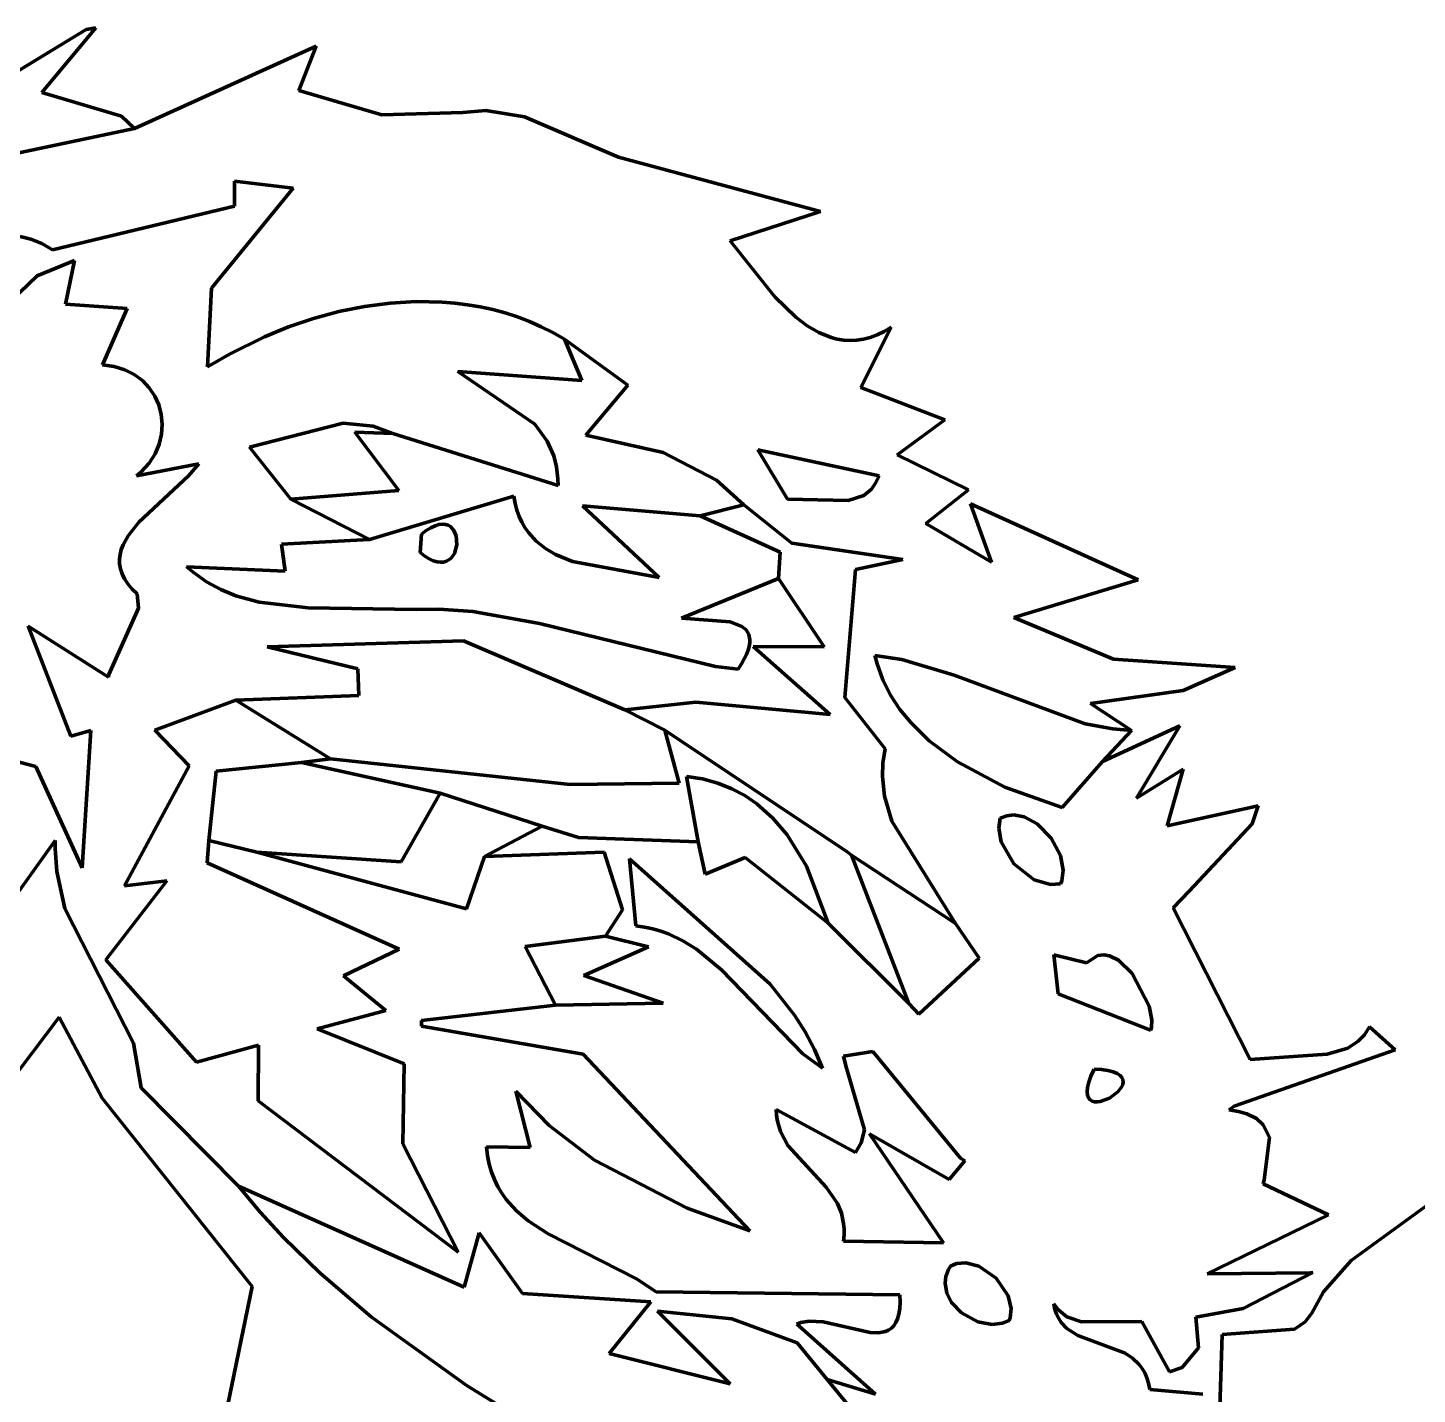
# Model space of a CAD drawing. Header units: millimetres. Extents: x 0 to 8.5, y 0 to 13.2.
# Drawn here: x 4.347 to 5.147, y 11.198 to 11.985 of the extents above; entities that cross this region are included whole.
import ezdxf

# ---------------------------------------------------------------- set-up
doc = ezdxf.new("R2010")
doc.units = ezdxf.units.MM
for name, color, linetype, lineweight in [('color#060606ff', 7, 'CONTINUOUS', 100), ('color#5c5c5cff', 7, 'CONTINUOUS', 100), ('color#aeaeaeff', 7, 'CONTINUOUS', 100), ('color#ffffffff', 7, 'CONTINUOUS', 100)]:
    doc.layers.add(name, color=color, linetype=linetype, lineweight=lineweight)

msp = doc.modelspace()

# ---------------------------------------------------------------- linework, layer by layer
at = {"layer": 'color#060606ff'}
for p, q in [((4.40818, 11.92695), (4.51275, 11.97431)), ((4.51275, 11.97431), (4.50281, 11.94885)), ((4.50281, 11.94885), (4.55046, 11.93477)), ((4.55046, 11.93477), (4.59705, 11.9362)), ((4.59705, 11.9362), (4.61031, 11.93727)), ((4.61031, 11.93727), (4.63259, 11.93367)), ((4.63259, 11.93367), (4.68686, 11.91046)), ((4.32551, 11.90948), (4.40818, 11.92695)), ((4.68686, 11.91046), (4.8031, 11.87921)), ((4.46577, 11.89657), (4.46562, 11.88218)), ((4.49939, 11.8926), (4.46577, 11.89657)), ((4.45251, 11.83507), (4.49939, 11.8926)), ((4.46562, 11.88218), (4.36097, 11.85713)), ((4.8031, 11.87921), (4.75108, 11.86235)), ((4.3485, 11.86325), (4.34229, 11.86473)), ((4.35472, 11.86075), (4.3485, 11.86325)), ((4.36097, 11.85713), (4.35472, 11.86075)), ((4.75108, 11.86235), (4.77672, 11.83005)), ((4.35204, 11.84207), (4.37348, 11.85103)), ((4.37348, 11.85103), (4.36846, 11.82577)), ((4.3004, 11.79253), (4.35204, 11.84207)), ((4.45013, 11.78967), (4.45251, 11.83507)), ((4.36846, 11.82577), (4.4039, 11.82328)), ((4.4039, 11.82328), (4.38959, 11.79081)), ((4.54051, 11.82451), (4.52574, 11.82152)), ((4.55539, 11.82648), (4.54051, 11.82451)), ((4.5703, 11.82735), (4.55539, 11.82648)), ((4.58515, 11.82705), (4.5703, 11.82735)), ((4.59252, 11.82644), (4.58515, 11.82705)), ((4.59986, 11.82551), (4.59252, 11.82644)), ((4.60713, 11.82426), (4.59986, 11.82551)), ((4.61434, 11.82267), (4.60713, 11.82426)), ((4.77672, 11.83005), (4.7889, 11.81828)), ((4.51116, 11.81756), (4.49685, 11.81271)), ((4.52574, 11.82152), (4.51116, 11.81756)), ((4.62148, 11.82074), (4.61434, 11.82267)), ((4.62852, 11.81846), (4.62148, 11.82074)), ((4.63548, 11.81582), (4.62852, 11.81846)), ((4.64232, 11.81281), (4.63548, 11.81582)), ((4.7889, 11.81828), (4.79538, 11.81341)), ((4.49685, 11.81271), (4.4829, 11.80703)), ((4.64904, 11.80943), (4.64232, 11.81281)), ((4.65564, 11.80565), (4.64904, 11.80943)), ((4.79538, 11.81341), (4.80213, 11.80945)), ((4.80213, 11.80945), (4.80914, 11.80661)), ((4.84383, 11.81262), (4.82637, 11.77789)), ((4.83171, 11.80663), (4.83569, 11.80813)), ((4.83569, 11.80813), (4.83973, 11.81012)), ((4.83973, 11.81012), (4.84383, 11.81262)), ((4.4829, 11.80703), (4.46283, 11.79711)), ((4.69207, 11.77921), (4.65564, 11.80565)), ((4.80914, 11.80661), (4.81275, 11.80566)), ((4.81275, 11.80566), (4.81641, 11.80506)), ((4.81641, 11.80506), (4.82014, 11.80484)), ((4.82014, 11.80484), (4.82393, 11.80501)), ((4.82393, 11.80501), (4.82779, 11.8056)), ((4.82779, 11.8056), (4.83171, 11.80663)), ((4.46283, 11.79711), (4.45013, 11.78967)), ((4.38959, 11.79081), (4.39637, 11.78993)), ((4.39637, 11.78993), (4.4025, 11.78806)), ((4.4025, 11.78806), (4.40793, 11.78531)), ((4.40793, 11.78531), (4.41265, 11.78181)), ((4.41265, 11.78181), (4.4166, 11.77765)), ((4.4166, 11.77765), (4.41976, 11.77295)), ((4.66805, 11.7504), (4.69207, 11.77921)), ((4.82637, 11.77789), (4.87469, 11.75929)), ((4.41976, 11.77295), (4.42209, 11.76782)), ((4.42209, 11.76782), (4.42355, 11.76238)), ((4.42355, 11.76238), (4.4241, 11.75674)), ((4.87469, 11.75929), (4.84727, 11.73918)), ((4.4241, 11.75674), (4.42371, 11.751)), ((4.42234, 11.74527), (4.41996, 11.73968)), ((4.42371, 11.751), (4.42234, 11.74527)), ((4.71248, 11.74038), (4.66805, 11.7504)), ((4.41996, 11.73968), (4.41653, 11.73434)), ((4.7432, 11.72462), (4.71248, 11.74038)), ((4.76705, 11.74204), (4.78405, 11.71365)), ((4.83681, 11.72703), (4.76705, 11.74204)), ((4.84727, 11.73918), (4.88829, 11.71888)), ((4.40934, 11.72701), (4.44521, 11.73399)), ((4.41201, 11.72934), (4.40934, 11.72701)), ((4.41653, 11.73434), (4.41201, 11.72934)), ((4.44521, 11.73399), (4.43915, 11.72711)), ((4.43915, 11.72711), (4.41053, 11.70032)), ((4.759, 11.7103), (4.7432, 11.72462)), ((4.82795, 11.71568), (4.83236, 11.71932)), ((4.83236, 11.71932), (4.83481, 11.72273)), ((4.83481, 11.72273), (4.83681, 11.72703)), ((4.54332, 11.6903), (4.6265, 11.71528)), ((4.6265, 11.71528), (4.62727, 11.71112)), ((4.78405, 11.71365), (4.81906, 11.71275)), ((4.81906, 11.71275), (4.82795, 11.71568)), ((4.88829, 11.71888), (4.86367, 11.69962)), ((4.62727, 11.71112), (4.6283, 11.70725)), ((4.6283, 11.70725), (4.62959, 11.70366)), ((4.62959, 11.70366), (4.63112, 11.70032)), ((4.71019, 11.66855), (4.66605, 11.70981)), ((4.66605, 11.70981), (4.73373, 11.70401)), ((4.73373, 11.70401), (4.77991, 11.68311)), ((4.78655, 11.68825), (4.759, 11.7103)), ((4.90152, 11.67729), (4.88947, 11.71092)), ((4.88947, 11.71092), (4.98602, 11.66724)), ((4.41053, 11.70032), (4.40441, 11.69254)), ((4.57609, 11.69555), (4.57325, 11.69341)), ((4.57872, 11.69716), (4.57609, 11.69555)), ((4.58113, 11.69827), (4.57872, 11.69716)), ((4.58332, 11.69892), (4.58113, 11.69827)), ((4.5853, 11.69916), (4.58332, 11.69892)), ((4.58707, 11.69903), (4.5853, 11.69916)), ((4.58863, 11.69855), (4.58707, 11.69903)), ((4.58998, 11.69778), (4.58863, 11.69855)), ((4.59205, 11.6955), (4.58998, 11.69778)), ((4.59331, 11.69251), (4.59205, 11.6955)), ((4.63112, 11.70032), (4.63288, 11.69725)), ((4.63288, 11.69725), (4.63486, 11.69441)), ((4.86367, 11.69962), (4.90152, 11.67729)), ((4.4015, 11.68723), (4.40048, 11.68454)), ((4.40441, 11.69254), (4.4015, 11.68723)), ((4.49272, 11.68771), (4.54332, 11.6903)), ((4.49489, 11.6721), (4.49272, 11.68771)), ((4.57325, 11.69341), (4.57256, 11.68297)), ((4.59228, 11.68241), (4.59368, 11.68738)), ((4.59368, 11.68738), (4.59331, 11.69251)), ((4.63486, 11.69441), (4.63942, 11.6894)), ((4.63942, 11.6894), (4.64469, 11.68522)), ((4.85053, 11.67879), (4.78655, 11.68825)), ((4.39979, 11.68182), (4.39946, 11.67907)), ((4.40048, 11.68454), (4.39979, 11.68182)), ((4.57256, 11.68297), (4.57527, 11.68084)), ((4.57527, 11.68084), (4.5778, 11.67925)), ((4.5778, 11.67925), (4.58015, 11.67815)), ((4.58914, 11.67869), (4.59038, 11.67973)), ((4.59038, 11.67973), (4.59228, 11.68241)), ((4.64469, 11.68522), (4.65057, 11.68177)), ((4.65057, 11.68177), (4.6603, 11.67775)), ((4.77991, 11.68311), (4.77886, 11.66789)), ((4.39946, 11.67907), (4.39952, 11.6763)), ((4.39952, 11.6763), (4.4, 11.67349)), ((4.4, 11.67349), (4.40092, 11.67066)), ((4.44182, 11.67152), (4.4381, 11.67472)), ((4.4381, 11.67472), (4.49489, 11.6721)), ((4.4496, 11.66599), (4.44182, 11.67152)), ((4.58015, 11.67815), (4.58232, 11.67751)), ((4.58232, 11.67751), (4.5843, 11.67728)), ((4.5843, 11.67728), (4.5861, 11.67743)), ((4.5861, 11.67743), (4.58771, 11.67791)), ((4.58771, 11.67791), (4.58914, 11.67869)), ((4.6603, 11.67775), (4.71019, 11.66855)), ((4.81705, 11.59951), (4.82323, 11.67314)), ((4.82323, 11.67314), (4.85053, 11.67879)), ((4.40092, 11.67066), (4.40232, 11.6678)), ((4.40232, 11.6678), (4.40422, 11.66492)), ((4.40422, 11.66492), (4.40665, 11.662)), ((4.45781, 11.66153), (4.4496, 11.66599)), ((4.77886, 11.66789), (4.72297, 11.64518)), ((4.98602, 11.66724), (4.9144, 11.64542)), ((4.40665, 11.662), (4.40965, 11.65905)), ((4.40965, 11.65905), (4.41039, 11.65091)), ((4.46639, 11.65803), (4.45781, 11.66153)), ((4.47984, 11.65432), (4.46639, 11.65803)), ((4.41039, 11.65091), (4.39338, 11.61278)), ((4.50818, 11.65107), (4.47984, 11.65432)), ((4.57022, 11.65013), (4.50818, 11.65107)), ((4.5834, 11.65034), (4.57022, 11.65013)), ((4.60291, 11.64902), (4.5834, 11.65034)), ((4.64122, 11.64198), (4.60291, 11.64902)), ((4.39308, 11.61116), (4.34696, 11.64048)), ((4.34696, 11.64048), (4.37146, 11.57721)), ((4.74262, 11.61728), (4.64122, 11.64198)), ((4.72297, 11.64518), (4.75105, 11.64297)), ((4.75105, 11.64297), (4.75785, 11.64032)), ((4.75785, 11.64032), (4.76025, 11.63833)), ((4.9144, 11.64542), (4.97183, 11.62155)), ((4.48451, 11.62868), (4.59744, 11.63201)), ((4.59744, 11.63201), (4.69049, 11.59226)), ((4.76025, 11.63833), (4.76183, 11.63579)), ((4.76183, 11.63579), (4.76246, 11.63264)), ((4.76246, 11.63264), (4.76239, 11.63082)), ((4.53667, 11.61591), (4.48451, 11.62868)), ((4.76045, 11.62423), (4.75917, 11.62164)), ((4.7614, 11.62662), (4.76045, 11.62423)), ((4.76204, 11.62881), (4.7614, 11.62662)), ((4.76239, 11.63082), (4.76204, 11.62881)), ((4.8499, 11.62136), (4.83439, 11.62368)), ((4.83439, 11.62368), (4.83565, 11.61882)), ((4.53728, 11.6006), (4.53667, 11.61591)), ((4.7556, 11.6158), (4.74262, 11.61728)), ((4.75756, 11.61883), (4.7556, 11.6158)), ((4.75917, 11.62164), (4.75756, 11.61883)), ((4.83565, 11.61882), (4.83901, 11.60953)), ((4.88008, 11.61226), (4.8499, 11.62136)), ((4.97183, 11.62155), (5.04175, 11.61665)), ((5.04175, 11.61665), (5.01179, 11.60342)), ((4.39338, 11.61278), (4.39308, 11.61116)), ((4.83901, 11.60953), (4.84341, 11.6008)), ((4.95541, 11.58428), (4.88008, 11.61226)), ((4.46643, 11.59794), (4.53728, 11.6006)), ((4.84027, 11.56996), (4.81705, 11.59951)), ((4.84341, 11.6008), (4.84877, 11.59262)), ((5.01179, 11.60342), (4.95857, 11.59592)), ((4.52101, 11.56412), (4.46643, 11.59794)), ((4.69049, 11.59226), (4.71338, 11.58069)), ((4.84877, 11.59262), (4.85498, 11.58498)), ((4.95857, 11.59592), (4.98213, 11.58047)), ((4.85498, 11.58498), (4.86567, 11.57451)), ((4.97128, 11.58136), (4.95541, 11.58428)), ((4.37146, 11.57721), (4.38293, 11.58045)), ((4.38293, 11.58045), (4.37794, 11.50144)), ((4.71338, 11.58069), (4.72164, 11.55017)), ((4.9654, 11.56271), (5.00995, 11.58313)), ((4.98213, 11.58047), (4.97128, 11.58136)), ((5.00995, 11.58313), (4.98509, 11.5416)), ((4.35135, 11.55981), (4.31905, 11.56796)), ((4.83896, 11.56184), (4.84027, 11.56996)), ((4.86567, 11.57451), (4.88199, 11.56236)), ((4.37794, 11.50144), (4.35135, 11.55981)), ((4.45521, 11.55712), (4.50427, 11.56207)), ((4.50427, 11.56207), (4.58414, 11.54442)), ((4.65895, 11.54947), (4.52101, 11.56412)), ((4.83867, 11.55399), (4.83896, 11.56184)), ((4.88199, 11.56236), (4.90927, 11.54782)), ((4.94218, 11.53615), (4.9654, 11.56271)), ((4.45094, 11.51723), (4.45521, 11.55712)), ((4.83991, 11.54269), (4.83867, 11.55399)), ((4.98509, 11.5416), (5.01183, 11.55815)), ((5.01183, 11.55815), (5.00267, 11.52551)), ((4.58414, 11.54442), (4.56168, 11.50496)), ((4.72164, 11.55017), (4.65895, 11.54947)), ((4.90927, 11.54782), (4.94218, 11.53615)), ((4.8442, 11.52836), (4.83991, 11.54269)), ((5.00267, 11.52551), (5.05513, 11.5371)), ((5.05513, 11.5371), (5.05157, 11.5268)), ((4.88073, 11.46947), (4.8442, 11.52836)), ((4.90643, 11.52995), (4.9057, 11.52424)), ((4.91033, 11.53143), (4.90643, 11.52995)), ((4.91431, 11.53188), (4.91033, 11.53143)), ((4.92029, 11.53083), (4.91431, 11.53188)), ((4.92788, 11.52678), (4.92029, 11.53083)), ((4.60955, 11.50788), (4.64284, 11.52548)), ((4.64284, 11.52548), (4.66374, 11.51891)), ((4.9057, 11.52424), (4.90704, 11.51641)), ((4.93591, 11.51859), (4.92788, 11.52678)), ((5.05157, 11.5268), (5.01538, 11.48793)), ((4.29624, 11.42475), (4.36249, 11.51718)), ((4.36249, 11.51718), (4.36242, 11.51264)), ((4.36242, 11.51264), (4.3633, 11.49934)), ((4.4785, 11.51036), (4.45094, 11.51723)), ((4.66374, 11.51891), (4.73272, 11.51647)), ((4.73272, 11.51647), (4.73671, 11.4978)), ((4.90704, 11.51641), (4.91443, 11.50363)), ((4.94124, 11.50844), (4.93591, 11.51859)), ((4.56168, 11.50496), (4.4785, 11.51036)), ((4.6785, 11.51046), (4.60955, 11.50788)), ((4.68907, 11.47732), (4.6785, 11.51046)), ((4.77405, 11.43443), (4.69312, 11.50653)), ((4.69312, 11.50653), (4.69681, 11.46798)), ((4.73671, 11.4978), (4.75968, 11.50737)), ((4.75968, 11.50737), (4.80754, 11.46964)), ((4.91443, 11.50363), (4.92606, 11.49448)), ((4.94277, 11.5), (4.94124, 11.50844)), ((4.3633, 11.49934), (4.36794, 11.47811)), ((4.94195, 11.49403), (4.94277, 11.5)), ((4.92606, 11.49448), (4.93553, 11.49177)), ((4.93553, 11.49177), (4.94124, 11.49217)), ((4.94124, 11.49217), (4.94195, 11.49403)), ((5.01538, 11.48793), (5.00617, 11.47834)), ((4.36794, 11.47811), (4.40761, 11.40043)), ((4.67932, 11.46209), (4.68907, 11.47732)), ((5.00617, 11.47834), (5.0504, 11.39105)), ((4.69681, 11.46798), (4.70176, 11.46731)), ((4.70176, 11.46731), (4.70651, 11.46632)), ((4.70651, 11.46632), (4.71109, 11.46503)), ((4.71109, 11.46503), (4.7155, 11.46344)), ((4.7155, 11.46344), (4.72385, 11.45949)), ((4.80754, 11.46964), (4.85393, 11.42328)), ((4.8945, 11.44946), (4.88073, 11.46947)), ((4.66679, 11.43954), (4.70413, 11.45587)), ((4.70413, 11.45587), (4.67932, 11.46209)), ((4.72385, 11.45949), (4.73167, 11.45463)), ((4.73167, 11.45463), (4.74605, 11.44274)), ((4.8597, 11.41729), (4.8945, 11.44946)), ((4.95612, 11.44671), (4.93742, 11.4513)), ((4.93742, 11.4513), (4.93998, 11.42892)), ((4.96281, 11.45091), (4.95612, 11.44671)), ((4.96615, 11.45141), (4.96281, 11.45091)), ((4.96954, 11.45086), (4.96615, 11.45141)), ((4.97458, 11.44833), (4.96954, 11.45086)), ((4.98242, 11.44067), (4.97458, 11.44833)), ((4.71249, 11.42347), (4.66679, 11.43954)), ((4.74605, 11.44274), (4.79288, 11.39447)), ((4.99233, 11.42189), (4.98242, 11.44067)), ((4.78809, 11.41671), (4.77405, 11.43443)), ((4.6505, 11.42239), (4.71249, 11.42347)), ((4.85393, 11.42328), (4.8597, 11.41729)), ((4.93998, 11.42892), (4.99315, 11.40796)), ((4.36465, 11.41546), (4.32057, 11.35716)), ((4.38953, 11.36884), (4.36465, 11.41546)), ((4.57334, 11.41364), (4.6505, 11.42239)), ((4.79421, 11.40712), (4.78809, 11.41671)), ((4.99392, 11.41403), (4.99233, 11.42189)), ((4.57325, 11.41039), (4.57334, 11.41364)), ((4.66649, 11.39412), (4.57325, 11.41039)), ((4.99315, 11.40796), (4.99359, 11.40925)), ((4.99359, 11.40925), (4.99392, 11.41403)), ((5.11619, 11.40529), (5.11913, 11.40988)), ((5.11913, 11.40988), (5.13401, 11.39676)), ((4.40761, 11.40043), (4.41203, 11.37478)), ((4.79962, 11.39696), (4.79421, 11.40712)), ((5.10663, 11.39768), (5.11271, 11.40164)), ((5.11271, 11.40164), (5.11619, 11.40529)), ((4.76245, 11.29246), (4.66649, 11.39412)), ((4.79288, 11.39447), (4.80423, 11.38616)), ((4.80423, 11.38616), (4.79962, 11.39696)), ((4.8332, 11.39566), (4.81635, 11.39295)), ((4.81635, 11.39295), (4.81769, 11.38742)), ((4.88368, 11.33427), (4.8332, 11.39566)), ((5.13401, 11.39676), (5.04125, 11.36419)), ((5.0504, 11.39105), (5.09473, 11.39425)), ((5.09473, 11.39425), (5.10663, 11.39768)), ((4.81769, 11.38742), (4.82844, 11.35068)), ((4.96053, 11.38553), (4.95875, 11.38149)), ((4.96493, 11.38528), (4.96053, 11.38553)), ((4.96857, 11.38478), (4.96493, 11.38528)), ((4.97151, 11.38406), (4.96857, 11.38478)), ((4.97379, 11.38314), (4.97151, 11.38406)), ((4.95754, 11.37801), (4.95686, 11.37505)), ((4.95875, 11.38149), (4.95754, 11.37801)), ((4.97546, 11.38206), (4.97379, 11.38314)), ((4.97425, 11.37247), (4.97641, 11.37527)), ((4.97657, 11.38085), (4.97546, 11.38206)), ((4.97641, 11.37527), (4.97704, 11.37671)), ((4.97717, 11.37953), (4.97657, 11.38085)), ((4.97704, 11.37671), (4.97732, 11.37815)), ((4.97732, 11.37815), (4.97717, 11.37953)), ((4.4758, 11.26046), (4.38953, 11.36884)), ((4.41203, 11.37478), (4.46804, 11.31822)), ((4.6359, 11.34057), (4.62759, 11.3728)), ((4.62759, 11.3728), (4.64688, 11.35308)), ((4.95686, 11.37505), (4.95664, 11.3726)), ((4.95664, 11.3726), (4.95684, 11.37062)), ((4.95684, 11.37062), (4.95741, 11.36907)), ((4.95741, 11.36907), (4.95831, 11.36794)), ((4.95831, 11.36794), (4.95948, 11.36718)), ((4.96414, 11.36689), (4.96951, 11.36892)), ((4.96951, 11.36892), (4.97425, 11.37247)), ((4.82313, 11.3376), (4.77758, 11.36234)), ((4.77758, 11.36234), (4.77782, 11.35889)), ((4.95948, 11.36718), (4.96087, 11.36677)), ((4.96087, 11.36677), (4.96245, 11.36669)), ((4.96245, 11.36669), (4.96414, 11.36689)), ((5.04125, 11.36419), (5.0383, 11.3622)), ((5.0383, 11.3622), (5.0438, 11.36124)), ((5.0438, 11.36124), (5.04847, 11.35987)), ((5.04847, 11.35987), (5.05401, 11.35709)), ((4.64688, 11.35308), (4.67287, 11.33317)), ((4.77782, 11.35889), (4.77834, 11.35564)), ((4.77834, 11.35564), (4.78012, 11.34964)), ((5.05401, 11.35709), (5.05797, 11.35353)), ((5.05797, 11.35353), (5.06153, 11.34616)), ((4.78012, 11.34964), (4.78431, 11.34172)), ((4.82844, 11.35068), (4.82655, 11.34312)), ((4.8738, 11.28554), (4.83122, 11.34834)), ((4.83122, 11.34834), (4.87709, 11.32198)), ((5.06153, 11.34616), (5.05851, 11.32168)), ((4.61134, 11.33575), (4.61073, 11.34094)), ((4.61073, 11.34094), (4.6359, 11.34057)), ((4.61232, 11.33086), (4.61134, 11.33575)), ((4.78431, 11.34172), (4.80626, 11.31763)), ((4.82655, 11.34312), (4.82313, 11.3376)), ((4.61366, 11.32628), (4.61232, 11.33086)), ((4.67287, 11.33317), (4.72626, 11.30549)), ((4.87709, 11.32198), (4.88619, 11.33274)), ((4.88619, 11.33274), (4.88368, 11.33427)), ((4.61533, 11.32197), (4.61366, 11.32628)), ((4.61732, 11.31793), (4.61533, 11.32197)), ((5.05851, 11.32168), (5.05784, 11.31965)), ((5.05784, 11.31965), (5.09561, 11.30163)), ((4.46804, 11.31822), (4.48069, 11.30309)), ((4.61961, 11.31413), (4.61732, 11.31793)), ((4.62217, 11.31057), (4.61961, 11.31413)), ((4.80626, 11.31763), (4.81282, 11.30816)), ((5.10851, 11.2755), (5.15922, 11.31219)), ((4.62805, 11.30408), (4.62217, 11.31057)), ((4.63479, 11.29831), (4.62805, 11.30408)), ((4.72626, 11.30549), (4.76245, 11.29246)), ((4.81282, 11.30816), (4.81506, 11.30277)), ((4.48069, 11.30309), (4.49395, 11.28867)), ((4.64619, 11.29073), (4.63479, 11.29831)), ((4.81506, 11.30277), (4.81638, 11.29681)), ((4.81638, 11.29681), (4.81664, 11.29357)), ((5.09561, 11.30163), (5.02559, 11.2678)), ((4.49395, 11.28867), (4.51487, 11.26825)), ((4.69709, 11.2649), (4.64619, 11.29073)), ((4.8166, 11.29013), (4.81624, 11.2865)), ((4.81664, 11.29357), (4.8166, 11.29013)), ((4.81624, 11.2865), (4.8738, 11.28554)), ((4.87794, 11.27224), (4.87676, 11.27028)), ((4.88136, 11.27365), (4.87794, 11.27224)), ((4.88679, 11.27415), (4.88136, 11.27365)), ((4.89418, 11.27226), (4.88679, 11.27415)), ((4.90425, 11.26525), (4.89418, 11.27226)), ((5.09267, 11.25746), (5.10851, 11.2755)), ((4.51487, 11.26825), (4.54444, 11.24304)), ((4.70848, 11.25734), (4.69709, 11.2649)), ((4.87525, 11.26632), (4.87478, 11.26238)), ((4.87676, 11.27028), (4.87525, 11.26632)), ((4.91115, 11.25518), (4.90425, 11.26525)), ((5.02559, 11.2678), (5.08489, 11.26844)), ((5.08652, 11.26845), (5.04643, 11.24785)), ((5.08489, 11.26844), (5.08652, 11.26845)), ((4.44697, 11.12034), (4.4758, 11.26046)), ((4.8488, 11.25563), (4.70848, 11.25734)), ((4.84888, 11.25144), (4.8488, 11.25563)), ((4.87478, 11.26238), (4.87578, 11.25664)), ((4.87578, 11.25664), (4.87852, 11.25131)), ((5.08595, 11.24504), (5.09267, 11.25746)), ((4.84821, 11.24463), (4.84868, 11.24778)), ((4.84868, 11.24778), (4.84888, 11.25144)), ((4.87852, 11.25131), (4.88427, 11.24524)), ((4.91291, 11.24787), (4.91115, 11.25518)), ((4.91228, 11.24253), (4.91291, 11.24787)), ((4.94028, 11.24685), (4.93736, 11.25042)), ((4.93736, 11.25042), (4.93806, 11.2473)), ((4.93806, 11.2473), (4.939, 11.24451)), ((5.04643, 11.24785), (5.01907, 11.24291)), ((4.54444, 11.24304), (4.59971, 11.20326)), ((4.78937, 11.23887), (4.79165, 11.23971)), ((4.79165, 11.23971), (4.79657, 11.24055)), ((4.79657, 11.24055), (4.80456, 11.24012)), ((4.80456, 11.24012), (4.83175, 11.2341)), ((4.84529, 11.2379), (4.8465, 11.23972)), ((4.8465, 11.23972), (4.84747, 11.24196)), ((4.84747, 11.24196), (4.84821, 11.24463)), ((4.88427, 11.24524), (4.89364, 11.24009)), ((4.89364, 11.24009), (4.90185, 11.23857)), ((4.90185, 11.23857), (4.90788, 11.23932)), ((4.90788, 11.23932), (4.91164, 11.24083)), ((4.91164, 11.24083), (4.91228, 11.24253)), ((4.939, 11.24451), (4.94019, 11.24204)), ((4.94019, 11.24204), (4.94159, 11.23985)), ((4.94494, 11.24309), (4.94028, 11.24685)), ((4.94159, 11.23985), (4.94498, 11.23622)), ((4.95336, 11.24018), (4.94494, 11.24309)), ((4.98806, 11.24033), (4.95336, 11.24018)), ((5.00406, 11.21128), (4.98806, 11.24033)), ((5.01907, 11.24291), (5.0207, 11.22509)), ((5.07594, 11.23598), (5.08209, 11.24022)), ((5.08209, 11.24022), (5.08595, 11.24504)), ((4.79058, 11.23779), (4.78937, 11.23887)), ((4.83479, 11.19857), (4.79058, 11.23779)), ((4.83175, 11.2341), (4.83638, 11.2339)), ((4.83638, 11.2339), (4.84046, 11.2346)), ((4.84046, 11.2346), (4.84226, 11.23537)), ((4.84226, 11.23537), (4.84388, 11.23646)), ((4.84388, 11.23646), (4.84529, 11.2379)), ((4.94498, 11.23622), (4.95123, 11.23225)), ((4.95123, 11.23225), (4.97842, 11.22217)), ((5.03212, 11.16362), (5.03434, 11.23277)), ((5.03434, 11.23277), (5.07594, 11.23598)), ((5.0207, 11.22509), (5.01126, 11.21395)), ((4.97842, 11.22217), (4.98278, 11.21929)), ((4.98278, 11.21929), (4.98659, 11.21558)), ((4.98659, 11.21558), (4.98824, 11.21334)), ((4.98824, 11.21334), (4.9897, 11.21081)), ((4.9897, 11.21081), (4.99095, 11.20797)), ((4.99095, 11.20797), (4.99196, 11.20478)), ((5.01126, 11.21395), (5.00406, 11.21128)), ((4.59971, 11.20326), (4.6913, 11.14725)), ((4.81916, 11.19204), (4.80681, 11.207)), ((4.80681, 11.207), (4.83479, 11.19857)), ((4.99196, 11.20478), (4.99272, 11.20124)), ((4.99272, 11.20124), (5.02315, 11.19843))]:
    msp.add_line(p, q, dxfattribs=at)
at = {"layer": 'color#5c5c5cff'}
for p, q in [((4.65564, 11.80565), (4.69207, 11.77921)), ((4.66568, 11.78192), (4.65564, 11.80565)), ((4.6385, 11.75668), (4.59433, 11.78714)), ((4.59433, 11.78714), (4.66568, 11.78192)), ((4.69207, 11.77921), (4.66805, 11.7504)), ((4.56035, 11.71866), (4.53498, 11.75224)), ((4.53498, 11.75224), (4.55689, 11.75141)), ((4.55689, 11.75141), (4.65196, 11.72149)), ((4.64571, 11.74697), (4.6385, 11.75668)), ((4.6495, 11.73848), (4.64571, 11.74697)), ((4.66805, 11.7504), (4.71248, 11.74038)), ((4.65111, 11.73214), (4.6495, 11.73848)), ((4.71248, 11.74038), (4.7432, 11.72462)), ((4.6519, 11.7252), (4.65111, 11.73214)), ((4.65196, 11.72149), (4.6519, 11.7252)), ((4.7432, 11.72462), (4.759, 11.7103)), ((4.49813, 11.71355), (4.56035, 11.71866)), ((4.54332, 11.6903), (4.49813, 11.71355)), ((4.6265, 11.71528), (4.54332, 11.6903)), ((4.62727, 11.71112), (4.6265, 11.71528)), ((4.6283, 11.70725), (4.62727, 11.71112)), ((4.62959, 11.70366), (4.6283, 11.70725)), ((4.63112, 11.70032), (4.62959, 11.70366)), ((4.73373, 11.70401), (4.66605, 11.70981)), ((4.66605, 11.70981), (4.71019, 11.66855)), ((4.759, 11.7103), (4.73373, 11.70401)), ((4.57325, 11.69341), (4.57609, 11.69555)), ((4.57609, 11.69555), (4.57872, 11.69716)), ((4.57872, 11.69716), (4.58113, 11.69827)), ((4.58113, 11.69827), (4.58332, 11.69892)), ((4.58332, 11.69892), (4.5853, 11.69916)), ((4.5853, 11.69916), (4.58707, 11.69903)), ((4.58707, 11.69903), (4.58863, 11.69855)), ((4.58863, 11.69855), (4.58998, 11.69778)), ((4.58998, 11.69778), (4.59205, 11.6955)), ((4.59205, 11.6955), (4.59331, 11.69251)), ((4.63288, 11.69725), (4.63112, 11.70032)), ((4.63486, 11.69441), (4.63288, 11.69725)), ((4.57256, 11.68297), (4.57325, 11.69341)), ((4.59368, 11.68738), (4.59228, 11.68241)), ((4.59331, 11.69251), (4.59368, 11.68738)), ((4.63942, 11.6894), (4.63486, 11.69441)), ((4.64469, 11.68522), (4.63942, 11.6894)), ((4.57527, 11.68084), (4.57256, 11.68297)), ((4.5778, 11.67925), (4.57527, 11.68084)), ((4.58015, 11.67815), (4.5778, 11.67925)), ((4.59038, 11.67973), (4.58914, 11.67869)), ((4.59228, 11.68241), (4.59038, 11.67973)), ((4.65057, 11.68177), (4.64469, 11.68522)), ((4.6603, 11.67775), (4.65057, 11.68177)), ((4.58232, 11.67751), (4.58015, 11.67815)), ((4.5843, 11.67728), (4.58232, 11.67751)), ((4.5861, 11.67743), (4.5843, 11.67728)), ((4.58771, 11.67791), (4.5861, 11.67743)), ((4.58914, 11.67869), (4.58771, 11.67791)), ((4.71019, 11.66855), (4.6603, 11.67775)), ((4.83439, 11.62368), (4.8499, 11.62136)), ((4.83565, 11.61882), (4.83439, 11.62368)), ((4.83901, 11.60953), (4.83565, 11.61882)), ((4.8499, 11.62136), (4.88008, 11.61226)), ((4.84341, 11.6008), (4.83901, 11.60953)), ((4.88008, 11.61226), (4.95541, 11.58428)), ((4.84877, 11.59262), (4.84341, 11.6008)), ((4.4198, 11.58063), (4.46643, 11.59794)), ((4.46643, 11.59794), (4.52101, 11.56412)), ((4.85498, 11.58498), (4.84877, 11.59262)), ((4.86567, 11.57451), (4.85498, 11.58498)), ((4.95541, 11.58428), (4.97128, 11.58136)), ((4.43955, 11.56019), (4.4198, 11.58063)), ((4.98213, 11.58047), (4.9654, 11.56271)), ((4.97128, 11.58136), (4.98213, 11.58047)), ((4.88199, 11.56236), (4.86567, 11.57451)), ((4.40232, 11.49098), (4.43955, 11.56019)), ((4.50427, 11.56207), (4.45521, 11.55712)), ((4.52101, 11.56412), (4.50427, 11.56207)), ((4.90927, 11.54782), (4.88199, 11.56236)), ((4.9654, 11.56271), (4.94218, 11.53615)), ((4.45521, 11.55712), (4.45094, 11.51723)), ((4.72586, 11.55404), (4.7352, 11.55257)), ((4.73272, 11.51647), (4.72586, 11.55404)), ((4.7352, 11.55257), (4.7439, 11.5502)), ((4.56168, 11.50496), (4.58414, 11.54442)), ((4.58414, 11.54442), (4.64284, 11.52548)), ((4.7439, 11.5502), (4.75198, 11.54698)), ((4.75198, 11.54698), (4.75947, 11.54299)), ((4.94218, 11.53615), (4.90927, 11.54782)), ((4.75947, 11.54299), (4.76638, 11.53828)), ((4.76638, 11.53828), (4.77571, 11.53001)), ((4.77571, 11.53001), (4.78387, 11.52047)), ((4.64284, 11.52548), (4.60955, 11.50788)), ((4.78387, 11.52047), (4.79508, 11.50233)), ((4.45094, 11.51723), (4.45003, 11.50423)), ((4.73671, 11.4978), (4.73272, 11.51647)), ((4.45003, 11.50423), (4.5605, 11.45464)), ((4.5993, 11.47785), (4.4785, 11.51036)), ((4.4785, 11.51036), (4.56168, 11.50496)), ((4.60955, 11.50788), (4.5993, 11.47785)), ((4.75968, 11.50737), (4.73671, 11.4978)), ((4.80754, 11.46964), (4.75968, 11.50737)), ((4.82097, 11.50863), (4.88073, 11.46947)), ((4.85393, 11.42328), (4.82097, 11.50863)), ((4.79508, 11.50233), (4.80754, 11.46964)), ((4.39164, 11.44846), (4.42676, 11.49403)), ((4.42676, 11.49403), (4.40232, 11.49098)), ((4.88073, 11.46947), (4.8945, 11.44946)), ((4.44386, 11.38949), (4.39164, 11.44846)), ((4.5605, 11.45464), (4.52847, 11.4392)), ((4.8945, 11.44946), (4.8597, 11.41729)), ((4.52847, 11.4392), (4.55285, 11.41928)), ((4.8597, 11.41729), (4.85393, 11.42328)), ((4.55285, 11.41928), (4.51328, 11.40881)), ((4.51328, 11.40881), (4.56341, 11.38865)), ((4.47958, 11.39938), (4.44386, 11.38949)), ((4.47933, 11.36725), (4.47958, 11.39938)), ((4.56341, 11.38865), (4.56254, 11.34265)), ((4.95875, 11.38149), (4.96053, 11.38553)), ((4.96053, 11.38553), (4.96493, 11.38528)), ((4.96493, 11.38528), (4.96857, 11.38478)), ((4.96857, 11.38478), (4.97151, 11.38406)), ((4.97151, 11.38406), (4.97379, 11.38314)), ((4.95686, 11.37505), (4.95754, 11.37801)), ((4.95754, 11.37801), (4.95875, 11.38149)), ((4.97379, 11.38314), (4.97546, 11.38206)), ((4.97641, 11.37527), (4.97425, 11.37247)), ((4.97546, 11.38206), (4.97657, 11.38085)), ((4.97704, 11.37671), (4.97641, 11.37527)), ((4.97657, 11.38085), (4.97717, 11.37953)), ((4.97732, 11.37815), (4.97704, 11.37671)), ((4.97717, 11.37953), (4.97732, 11.37815)), ((4.59449, 11.28021), (4.47933, 11.36725)), ((4.95664, 11.3726), (4.95686, 11.37505)), ((4.95684, 11.37062), (4.95664, 11.3726)), ((4.95741, 11.36907), (4.95684, 11.37062)), ((4.95831, 11.36794), (4.95741, 11.36907)), ((4.95948, 11.36718), (4.95831, 11.36794)), ((4.96951, 11.36892), (4.96414, 11.36689)), ((4.97425, 11.37247), (4.96951, 11.36892)), ((4.96087, 11.36677), (4.95948, 11.36718)), ((4.96245, 11.36669), (4.96087, 11.36677)), ((4.96414, 11.36689), (4.96245, 11.36669)), ((4.56254, 11.34265), (4.59449, 11.28021)), ((4.46804, 11.31822), (4.59799, 11.26009)), ((4.48069, 11.30309), (4.46804, 11.31822)), ((4.49395, 11.28867), (4.48069, 11.30309)), ((4.51487, 11.26825), (4.49395, 11.28867)), ((4.59799, 11.26009), (4.60657, 11.29134)), ((4.60657, 11.29134), (4.63144, 11.25646)), ((4.54444, 11.24304), (4.51487, 11.26825)), ((4.63144, 11.25646), (4.70545, 11.25172)), ((4.70545, 11.25172), (4.68146, 11.22184)), ((4.59971, 11.20326), (4.54444, 11.24304)), ((4.74987, 11.20556), (4.70913, 11.24624)), ((4.70913, 11.24624), (4.75205, 11.24194)), ((4.75205, 11.24194), (4.78966, 11.22808)), ((4.78966, 11.22808), (4.80681, 11.207)), ((4.68146, 11.22184), (4.75099, 11.20445)), ((4.6913, 11.14725), (4.59971, 11.20326)), ((4.75099, 11.20445), (4.74987, 11.20556)), ((4.80681, 11.207), (4.81916, 11.19204))]:
    msp.add_line(p, q, dxfattribs=at)
at = {"layer": 'color#aeaeaeff'}
for p, q in [((4.31855, 11.9464), (4.38031, 11.98395)), ((4.38586, 11.98487), (4.35478, 11.94769)), ((4.38031, 11.98395), (4.38586, 11.98487)), ((4.35478, 11.94769), (4.40053, 11.93403)), ((4.40053, 11.93403), (4.40818, 11.92695)), ((4.40818, 11.92695), (4.32551, 11.90948)), ((4.47429, 11.74355), (4.52816, 11.75733)), ((4.52816, 11.75733), (4.54544, 11.75553)), ((4.55689, 11.75141), (4.53498, 11.75224)), ((4.53498, 11.75224), (4.56035, 11.71866)), ((4.54544, 11.75553), (4.55689, 11.75141)), ((4.49813, 11.71355), (4.47429, 11.74355)), ((4.56035, 11.71866), (4.49813, 11.71355)), ((4.73373, 11.70401), (4.759, 11.7103)), ((4.77991, 11.68311), (4.73373, 11.70401)), ((4.759, 11.7103), (4.78655, 11.68825)), ((4.78655, 11.68825), (4.85053, 11.67879)), ((4.77886, 11.66789), (4.77991, 11.68311)), ((4.82323, 11.67314), (4.81705, 11.59951)), ((4.85053, 11.67879), (4.82323, 11.67314)), ((4.80526, 11.62861), (4.77886, 11.66789)), ((4.80856, 11.58974), (4.76426, 11.62874)), ((4.76426, 11.62874), (4.80526, 11.62861)), ((4.81705, 11.59951), (4.84027, 11.56996)), ((4.69049, 11.59226), (4.7313, 11.59669)), ((4.71338, 11.58069), (4.69049, 11.59226)), ((4.7313, 11.59669), (4.80856, 11.58974)), ((4.81839, 11.51066), (4.71338, 11.58069)), ((4.84027, 11.56996), (4.83896, 11.56184)), ((4.83896, 11.56184), (4.83867, 11.55399)), ((4.83867, 11.55399), (4.83991, 11.54269)), ((4.83991, 11.54269), (4.8442, 11.52836)), ((4.8442, 11.52836), (4.88073, 11.46947)), ((4.9057, 11.52424), (4.90643, 11.52995)), ((4.90643, 11.52995), (4.91033, 11.53143)), ((4.91033, 11.53143), (4.91431, 11.53188)), ((4.91431, 11.53188), (4.92029, 11.53083)), ((4.92029, 11.53083), (4.92788, 11.52678)), ((4.90704, 11.51641), (4.9057, 11.52424)), ((4.92788, 11.52678), (4.93591, 11.51859)), ((4.91443, 11.50363), (4.90704, 11.51641)), ((4.93591, 11.51859), (4.94124, 11.50844)), ((4.82097, 11.50863), (4.81839, 11.51066)), ((4.88073, 11.46947), (4.82097, 11.50863)), ((4.92606, 11.49448), (4.91443, 11.50363)), ((4.94124, 11.50844), (4.94277, 11.5)), ((4.94277, 11.5), (4.94195, 11.49403)), ((4.93553, 11.49177), (4.92606, 11.49448)), ((4.94124, 11.49217), (4.93553, 11.49177)), ((4.94195, 11.49403), (4.94124, 11.49217)), ((4.63311, 11.45608), (4.67932, 11.46209)), ((4.6505, 11.42239), (4.63311, 11.45608)), ((4.70413, 11.45587), (4.66679, 11.43954)), ((4.67932, 11.46209), (4.70413, 11.45587)), ((4.66679, 11.43954), (4.71249, 11.42347)), ((4.71249, 11.42347), (4.6505, 11.42239))]:
    msp.add_line(p, q, dxfattribs=at)
at = {"layer": 'color#ffffffff'}
for p, q in [((4.38031, 11.98395), (4.31855, 11.9464)), ((4.35478, 11.94769), (4.38586, 11.98487)), ((4.38586, 11.98487), (4.38031, 11.98395)), ((4.51275, 11.97431), (4.40818, 11.92695)), ((4.50281, 11.94885), (4.51275, 11.97431)), ((4.40053, 11.93403), (4.35478, 11.94769)), ((4.55046, 11.93477), (4.50281, 11.94885)), ((4.59705, 11.9362), (4.55046, 11.93477)), ((4.61031, 11.93727), (4.59705, 11.9362)), ((4.63259, 11.93367), (4.61031, 11.93727)), ((4.40818, 11.92695), (4.40053, 11.93403)), ((4.68686, 11.91046), (4.63259, 11.93367)), ((4.8031, 11.87921), (4.68686, 11.91046)), ((4.46562, 11.88218), (4.46577, 11.89657)), ((4.46577, 11.89657), (4.49939, 11.8926)), ((4.49939, 11.8926), (4.45251, 11.83507)), ((4.36097, 11.85713), (4.46562, 11.88218)), ((4.75108, 11.86235), (4.8031, 11.87921)), ((4.34229, 11.86473), (4.3485, 11.86325)), ((4.3485, 11.86325), (4.35472, 11.86075)), ((4.35472, 11.86075), (4.36097, 11.85713)), ((4.77672, 11.83005), (4.75108, 11.86235)), ((4.37348, 11.85103), (4.35204, 11.84207)), ((4.36846, 11.82577), (4.37348, 11.85103)), ((4.35204, 11.84207), (4.3004, 11.79253)), ((4.45251, 11.83507), (4.45013, 11.78967)), ((4.4039, 11.82328), (4.36846, 11.82577)), ((4.38959, 11.79081), (4.4039, 11.82328)), ((4.52574, 11.82152), (4.54051, 11.82451)), ((4.54051, 11.82451), (4.55539, 11.82648)), ((4.55539, 11.82648), (4.5703, 11.82735)), ((4.5703, 11.82735), (4.58515, 11.82705)), ((4.58515, 11.82705), (4.59252, 11.82644)), ((4.59252, 11.82644), (4.59986, 11.82551)), ((4.59986, 11.82551), (4.60713, 11.82426)), ((4.60713, 11.82426), (4.61434, 11.82267)), ((4.7889, 11.81828), (4.77672, 11.83005)), ((4.49685, 11.81271), (4.51116, 11.81756)), ((4.51116, 11.81756), (4.52574, 11.82152)), ((4.61434, 11.82267), (4.62148, 11.82074)), ((4.62148, 11.82074), (4.62852, 11.81846)), ((4.62852, 11.81846), (4.63548, 11.81582)), ((4.63548, 11.81582), (4.64232, 11.81281)), ((4.79538, 11.81341), (4.7889, 11.81828)), ((4.4829, 11.80703), (4.49685, 11.81271)), ((4.64232, 11.81281), (4.64904, 11.80943)), ((4.64904, 11.80943), (4.65564, 11.80565)), ((4.80213, 11.80945), (4.79538, 11.81341)), ((4.80914, 11.80661), (4.80213, 11.80945)), ((4.82637, 11.77789), (4.84383, 11.81262)), ((4.83569, 11.80813), (4.83171, 11.80663)), ((4.83973, 11.81012), (4.83569, 11.80813)), ((4.84383, 11.81262), (4.83973, 11.81012)), ((4.46283, 11.79711), (4.4829, 11.80703)), ((4.65564, 11.80565), (4.66568, 11.78192)), ((4.81275, 11.80566), (4.80914, 11.80661)), ((4.81641, 11.80506), (4.81275, 11.80566)), ((4.82014, 11.80484), (4.81641, 11.80506)), ((4.82393, 11.80501), (4.82014, 11.80484)), ((4.82779, 11.8056), (4.82393, 11.80501)), ((4.83171, 11.80663), (4.82779, 11.8056)), ((4.45013, 11.78967), (4.46283, 11.79711)), ((4.39637, 11.78993), (4.38959, 11.79081)), ((4.4025, 11.78806), (4.39637, 11.78993)), ((4.40793, 11.78531), (4.4025, 11.78806)), ((4.41265, 11.78181), (4.40793, 11.78531)), ((4.66568, 11.78192), (4.59433, 11.78714)), ((4.59433, 11.78714), (4.6385, 11.75668)), ((4.4166, 11.77765), (4.41265, 11.78181)), ((4.41976, 11.77295), (4.4166, 11.77765)), ((4.87469, 11.75929), (4.82637, 11.77789)), ((4.42209, 11.76782), (4.41976, 11.77295)), ((4.42355, 11.76238), (4.42209, 11.76782)), ((4.4241, 11.75674), (4.42355, 11.76238)), ((4.84727, 11.73918), (4.87469, 11.75929)), ((4.42371, 11.751), (4.4241, 11.75674)), ((4.52816, 11.75733), (4.47429, 11.74355)), ((4.54544, 11.75553), (4.52816, 11.75733)), ((4.55689, 11.75141), (4.54544, 11.75553)), ((4.65196, 11.72149), (4.55689, 11.75141)), ((4.6385, 11.75668), (4.64571, 11.74697)), ((4.41996, 11.73968), (4.42234, 11.74527)), ((4.42234, 11.74527), (4.42371, 11.751)), ((4.47429, 11.74355), (4.49813, 11.71355)), ((4.64571, 11.74697), (4.6495, 11.73848)), ((4.41653, 11.73434), (4.41996, 11.73968)), ((4.6495, 11.73848), (4.65111, 11.73214)), ((4.76705, 11.74204), (4.83681, 11.72703)), ((4.78405, 11.71365), (4.76705, 11.74204)), ((4.88829, 11.71888), (4.84727, 11.73918)), ((4.44521, 11.73399), (4.40934, 11.72701)), ((4.40934, 11.72701), (4.41201, 11.72934)), ((4.41201, 11.72934), (4.41653, 11.73434)), ((4.43915, 11.72711), (4.44521, 11.73399)), ((4.65111, 11.73214), (4.6519, 11.7252)), ((4.41053, 11.70032), (4.43915, 11.72711)), ((4.6519, 11.7252), (4.65196, 11.72149)), ((4.83236, 11.71932), (4.82795, 11.71568)), ((4.83481, 11.72273), (4.83236, 11.71932)), ((4.83681, 11.72703), (4.83481, 11.72273)), ((4.49813, 11.71355), (4.54332, 11.6903)), ((4.81906, 11.71275), (4.78405, 11.71365)), ((4.82795, 11.71568), (4.81906, 11.71275)), ((4.86367, 11.69962), (4.88829, 11.71888)), ((4.98602, 11.66724), (4.88947, 11.71092)), ((4.88947, 11.71092), (4.90152, 11.67729)), ((4.40441, 11.69254), (4.41053, 11.70032)), ((4.90152, 11.67729), (4.86367, 11.69962)), ((4.40048, 11.68454), (4.4015, 11.68723)), ((4.4015, 11.68723), (4.40441, 11.69254)), ((4.54332, 11.6903), (4.49272, 11.68771)), ((4.49272, 11.68771), (4.49489, 11.6721)), ((4.39946, 11.67907), (4.39979, 11.68182)), ((4.39979, 11.68182), (4.40048, 11.68454)), ((4.39952, 11.6763), (4.39946, 11.67907)), ((4.4, 11.67349), (4.39952, 11.6763)), ((4.40092, 11.67066), (4.4, 11.67349)), ((4.49489, 11.6721), (4.4381, 11.67472)), ((4.4381, 11.67472), (4.44182, 11.67152)), ((4.44182, 11.67152), (4.4496, 11.66599)), ((4.40232, 11.6678), (4.40092, 11.67066)), ((4.40422, 11.66492), (4.40232, 11.6678)), ((4.40665, 11.662), (4.40422, 11.66492)), ((4.4496, 11.66599), (4.45781, 11.66153)), ((4.72297, 11.64518), (4.77886, 11.66789)), ((4.77886, 11.66789), (4.80526, 11.62861)), ((4.9144, 11.64542), (4.98602, 11.66724)), ((4.40965, 11.65905), (4.40665, 11.662)), ((4.41039, 11.65091), (4.40965, 11.65905)), ((4.45781, 11.66153), (4.46639, 11.65803)), ((4.46639, 11.65803), (4.47984, 11.65432)), ((4.39338, 11.61278), (4.41039, 11.65091)), ((4.47984, 11.65432), (4.50818, 11.65107)), ((4.50818, 11.65107), (4.57022, 11.65013)), ((4.57022, 11.65013), (4.5834, 11.65034)), ((4.5834, 11.65034), (4.60291, 11.64902)), ((4.60291, 11.64902), (4.64122, 11.64198)), ((4.37146, 11.57721), (4.34696, 11.64048)), ((4.34696, 11.64048), (4.39308, 11.61116)), ((4.64122, 11.64198), (4.74262, 11.61728)), ((4.75105, 11.64297), (4.72297, 11.64518)), ((4.75785, 11.64032), (4.75105, 11.64297)), ((4.76025, 11.63833), (4.75785, 11.64032)), ((4.97183, 11.62155), (4.9144, 11.64542)), ((4.59744, 11.63201), (4.48451, 11.62868)), ((4.69049, 11.59226), (4.59744, 11.63201)), ((4.76183, 11.63579), (4.76025, 11.63833)), ((4.76246, 11.63264), (4.76183, 11.63579)), ((4.76239, 11.63082), (4.76246, 11.63264)), ((4.48451, 11.62868), (4.53667, 11.61591)), ((4.75917, 11.62164), (4.76045, 11.62423)), ((4.76045, 11.62423), (4.7614, 11.62662)), ((4.7614, 11.62662), (4.76204, 11.62881)), ((4.76204, 11.62881), (4.76239, 11.63082)), ((4.80526, 11.62861), (4.76426, 11.62874)), ((4.76426, 11.62874), (4.80856, 11.58974)), ((4.53667, 11.61591), (4.53728, 11.6006)), ((4.74262, 11.61728), (4.7556, 11.6158)), ((4.7556, 11.6158), (4.75756, 11.61883)), ((4.75756, 11.61883), (4.75917, 11.62164)), ((5.04175, 11.61665), (4.97183, 11.62155)), ((5.01179, 11.60342), (5.04175, 11.61665)), ((4.39308, 11.61116), (4.39338, 11.61278)), ((4.53728, 11.6006), (4.46643, 11.59794)), ((4.95857, 11.59592), (5.01179, 11.60342)), ((4.46643, 11.59794), (4.4198, 11.58063)), ((4.7313, 11.59669), (4.69049, 11.59226)), ((4.80856, 11.58974), (4.7313, 11.59669)), ((4.98213, 11.58047), (4.95857, 11.59592)), ((4.38293, 11.58045), (4.37146, 11.57721)), ((4.37794, 11.50144), (4.38293, 11.58045)), ((4.4198, 11.58063), (4.43955, 11.56019)), ((4.71338, 11.58069), (4.81839, 11.51066)), ((4.72164, 11.55017), (4.71338, 11.58069)), ((5.00995, 11.58313), (4.9654, 11.56271)), ((4.9654, 11.56271), (4.98213, 11.58047)), ((4.98509, 11.5416), (5.00995, 11.58313)), ((4.31905, 11.56796), (4.35135, 11.55981)), ((4.35135, 11.55981), (4.37794, 11.50144)), ((4.43955, 11.56019), (4.40232, 11.49098)), ((4.50427, 11.56207), (4.52101, 11.56412)), ((4.58414, 11.54442), (4.50427, 11.56207)), ((4.52101, 11.56412), (4.65895, 11.54947)), ((4.7352, 11.55257), (4.72586, 11.55404)), ((4.72586, 11.55404), (4.73272, 11.51647)), ((4.7439, 11.5502), (4.7352, 11.55257)), ((5.01183, 11.55815), (4.98509, 11.5416)), ((5.00267, 11.52551), (5.01183, 11.55815)), ((4.64284, 11.52548), (4.58414, 11.54442)), ((4.65895, 11.54947), (4.72164, 11.55017)), ((4.75198, 11.54698), (4.7439, 11.5502)), ((4.75947, 11.54299), (4.75198, 11.54698)), ((4.76638, 11.53828), (4.75947, 11.54299)), ((4.77571, 11.53001), (4.76638, 11.53828)), ((5.05513, 11.5371), (5.00267, 11.52551)), ((5.05157, 11.5268), (5.05513, 11.5371)), ((4.78387, 11.52047), (4.77571, 11.53001)), ((4.66374, 11.51891), (4.64284, 11.52548)), ((4.79508, 11.50233), (4.78387, 11.52047)), ((5.01538, 11.48793), (5.05157, 11.5268)), ((4.36249, 11.51718), (4.29624, 11.42475)), ((4.36242, 11.51264), (4.36249, 11.51718)), ((4.3633, 11.49934), (4.36242, 11.51264)), ((4.45003, 11.50423), (4.45094, 11.51723)), ((4.45094, 11.51723), (4.4785, 11.51036)), ((4.73272, 11.51647), (4.66374, 11.51891)), ((4.5605, 11.45464), (4.45003, 11.50423)), ((4.4785, 11.51036), (4.5993, 11.47785)), ((4.5993, 11.47785), (4.60955, 11.50788)), ((4.60955, 11.50788), (4.6785, 11.51046)), ((4.6785, 11.51046), (4.68907, 11.47732)), ((4.69681, 11.46798), (4.69312, 11.50653)), ((4.69312, 11.50653), (4.77405, 11.43443)), ((4.81839, 11.51066), (4.82097, 11.50863)), ((4.82097, 11.50863), (4.85393, 11.42328)), ((4.36794, 11.47811), (4.3633, 11.49934)), ((4.80754, 11.46964), (4.79508, 11.50233)), ((4.42676, 11.49403), (4.39164, 11.44846)), ((4.40232, 11.49098), (4.42676, 11.49403)), ((5.00617, 11.47834), (5.01538, 11.48793)), ((4.40761, 11.40043), (4.36794, 11.47811)), ((4.68907, 11.47732), (4.67932, 11.46209)), ((5.0504, 11.39105), (5.00617, 11.47834)), ((4.70176, 11.46731), (4.69681, 11.46798)), ((4.70651, 11.46632), (4.70176, 11.46731)), ((4.71109, 11.46503), (4.70651, 11.46632)), ((4.7155, 11.46344), (4.71109, 11.46503)), ((4.72385, 11.45949), (4.7155, 11.46344)), ((4.85393, 11.42328), (4.80754, 11.46964)), ((4.67932, 11.46209), (4.63311, 11.45608)), ((4.63311, 11.45608), (4.6505, 11.42239)), ((4.73167, 11.45463), (4.72385, 11.45949)), ((4.39164, 11.44846), (4.44386, 11.38949)), ((4.52847, 11.4392), (4.5605, 11.45464)), ((4.74605, 11.44274), (4.73167, 11.45463)), ((4.93998, 11.42892), (4.93742, 11.4513)), ((4.93742, 11.4513), (4.95612, 11.44671)), ((4.95612, 11.44671), (4.96281, 11.45091)), ((4.96281, 11.45091), (4.96615, 11.45141)), ((4.96615, 11.45141), (4.96954, 11.45086)), ((4.96954, 11.45086), (4.97458, 11.44833)), ((4.97458, 11.44833), (4.98242, 11.44067)), ((4.79288, 11.39447), (4.74605, 11.44274)), ((4.98242, 11.44067), (4.99233, 11.42189)), ((4.55285, 11.41928), (4.52847, 11.4392)), ((4.77405, 11.43443), (4.78809, 11.41671)), ((4.99315, 11.40796), (4.93998, 11.42892)), ((4.32057, 11.35716), (4.36465, 11.41546)), ((4.36465, 11.41546), (4.38953, 11.36884)), ((4.51328, 11.40881), (4.55285, 11.41928)), ((4.6505, 11.42239), (4.57334, 11.41364)), ((4.78809, 11.41671), (4.79421, 11.40712)), ((4.99233, 11.42189), (4.99392, 11.41403)), ((4.56341, 11.38865), (4.51328, 11.40881)), ((4.57334, 11.41364), (4.57325, 11.41039)), ((4.57325, 11.41039), (4.66649, 11.39412)), ((4.99359, 11.40925), (4.99315, 11.40796)), ((4.99392, 11.41403), (4.99359, 11.40925)), ((5.11913, 11.40988), (5.11619, 11.40529)), ((5.13401, 11.39676), (5.11913, 11.40988)), ((4.41203, 11.37478), (4.40761, 11.40043)), ((4.44386, 11.38949), (4.47958, 11.39938)), ((4.47958, 11.39938), (4.47933, 11.36725)), ((4.79421, 11.40712), (4.79962, 11.39696)), ((5.11271, 11.40164), (5.10663, 11.39768)), ((5.11619, 11.40529), (5.11271, 11.40164)), ((4.66649, 11.39412), (4.76245, 11.29246)), ((4.80423, 11.38616), (4.79288, 11.39447)), ((4.79962, 11.39696), (4.80423, 11.38616)), ((4.81635, 11.39295), (4.8332, 11.39566)), ((4.81769, 11.38742), (4.81635, 11.39295)), ((4.8332, 11.39566), (4.88368, 11.33427)), ((5.04125, 11.36419), (5.13401, 11.39676)), ((5.09473, 11.39425), (5.0504, 11.39105)), ((5.10663, 11.39768), (5.09473, 11.39425)), ((4.56254, 11.34265), (4.56341, 11.38865)), ((4.82844, 11.35068), (4.81769, 11.38742)), ((4.38953, 11.36884), (4.4758, 11.26046)), ((4.46804, 11.31822), (4.41203, 11.37478)), ((4.47933, 11.36725), (4.59449, 11.28021)), ((4.64688, 11.35308), (4.62759, 11.3728)), ((4.62759, 11.3728), (4.6359, 11.34057)), ((4.77782, 11.35889), (4.77758, 11.36234)), ((4.77758, 11.36234), (4.82313, 11.3376)), ((5.0383, 11.3622), (5.04125, 11.36419)), ((5.0438, 11.36124), (5.0383, 11.3622)), ((5.04847, 11.35987), (5.0438, 11.36124)), ((5.05401, 11.35709), (5.04847, 11.35987)), ((4.67287, 11.33317), (4.64688, 11.35308)), ((4.77834, 11.35564), (4.77782, 11.35889)), ((4.78012, 11.34964), (4.77834, 11.35564)), ((5.05797, 11.35353), (5.05401, 11.35709)), ((5.06153, 11.34616), (5.05797, 11.35353)), ((4.78431, 11.34172), (4.78012, 11.34964)), ((4.82655, 11.34312), (4.82844, 11.35068)), ((4.87709, 11.32198), (4.83122, 11.34834)), ((4.83122, 11.34834), (4.8738, 11.28554)), ((5.05851, 11.32168), (5.06153, 11.34616)), ((4.59449, 11.28021), (4.56254, 11.34265)), ((4.6359, 11.34057), (4.61073, 11.34094)), ((4.61073, 11.34094), (4.61134, 11.33575)), ((4.61134, 11.33575), (4.61232, 11.33086)), ((4.80626, 11.31763), (4.78431, 11.34172)), ((4.82313, 11.3376), (4.82655, 11.34312)), ((4.61232, 11.33086), (4.61366, 11.32628)), ((4.72626, 11.30549), (4.67287, 11.33317)), ((4.88619, 11.33274), (4.87709, 11.32198)), ((4.88368, 11.33427), (4.88619, 11.33274)), ((4.61366, 11.32628), (4.61533, 11.32197)), ((4.61533, 11.32197), (4.61732, 11.31793)), ((5.05784, 11.31965), (5.05851, 11.32168)), ((5.09561, 11.30163), (5.05784, 11.31965)), ((4.59799, 11.26009), (4.46804, 11.31822)), ((4.61732, 11.31793), (4.61961, 11.31413)), ((4.61961, 11.31413), (4.62217, 11.31057)), ((4.81282, 11.30816), (4.80626, 11.31763)), ((5.15922, 11.31219), (5.10851, 11.2755)), ((4.62217, 11.31057), (4.62805, 11.30408)), ((4.62805, 11.30408), (4.63479, 11.29831)), ((4.76245, 11.29246), (4.72626, 11.30549)), ((4.81506, 11.30277), (4.81282, 11.30816)), ((4.63479, 11.29831), (4.64619, 11.29073)), ((4.81638, 11.29681), (4.81506, 11.30277)), ((4.81664, 11.29357), (4.81638, 11.29681)), ((5.02559, 11.2678), (5.09561, 11.30163)), ((4.60657, 11.29134), (4.59799, 11.26009)), ((4.63144, 11.25646), (4.60657, 11.29134)), ((4.64619, 11.29073), (4.69709, 11.2649)), ((4.81624, 11.2865), (4.8166, 11.29013)), ((4.8166, 11.29013), (4.81664, 11.29357)), ((4.8738, 11.28554), (4.81624, 11.2865)), ((4.87676, 11.27028), (4.87794, 11.27224)), ((4.87794, 11.27224), (4.88136, 11.27365)), ((4.88136, 11.27365), (4.88679, 11.27415)), ((4.88679, 11.27415), (4.89418, 11.27226)), ((4.89418, 11.27226), (4.90425, 11.26525)), ((5.10851, 11.2755), (5.09267, 11.25746)), ((4.69709, 11.2649), (4.70848, 11.25734)), ((4.87478, 11.26238), (4.87525, 11.26632)), ((4.87525, 11.26632), (4.87676, 11.27028)), ((4.90425, 11.26525), (4.91115, 11.25518)), ((5.08489, 11.26844), (5.02559, 11.2678)), ((5.04643, 11.24785), (5.08652, 11.26845)), ((5.08652, 11.26845), (5.08489, 11.26844)), ((4.4758, 11.26046), (4.44697, 11.12034)), ((4.70545, 11.25172), (4.63144, 11.25646)), ((4.70848, 11.25734), (4.8488, 11.25563)), ((4.8488, 11.25563), (4.84888, 11.25144)), ((4.87578, 11.25664), (4.87478, 11.26238)), ((4.87852, 11.25131), (4.87578, 11.25664)), ((5.09267, 11.25746), (5.08595, 11.24504)), ((4.68146, 11.22184), (4.70545, 11.25172)), ((4.84868, 11.24778), (4.84821, 11.24463)), ((4.84888, 11.25144), (4.84868, 11.24778)), ((4.88427, 11.24524), (4.87852, 11.25131)), ((4.91115, 11.25518), (4.91291, 11.24787)), ((4.91291, 11.24787), (4.91228, 11.24253)), ((4.93806, 11.2473), (4.93736, 11.25042)), ((4.93736, 11.25042), (4.94028, 11.24685)), ((4.939, 11.24451), (4.93806, 11.2473)), ((5.01907, 11.24291), (5.04643, 11.24785)), ((4.75205, 11.24194), (4.70913, 11.24624)), ((4.70913, 11.24624), (4.74987, 11.20556)), ((4.78966, 11.22808), (4.75205, 11.24194)), ((4.79165, 11.23971), (4.78937, 11.23887)), ((4.79657, 11.24055), (4.79165, 11.23971)), ((4.80456, 11.24012), (4.79657, 11.24055)), ((4.83175, 11.2341), (4.80456, 11.24012)), ((4.8465, 11.23972), (4.84529, 11.2379)), ((4.84747, 11.24196), (4.8465, 11.23972)), ((4.84821, 11.24463), (4.84747, 11.24196)), ((4.89364, 11.24009), (4.88427, 11.24524)), ((4.90185, 11.23857), (4.89364, 11.24009)), ((4.90788, 11.23932), (4.90185, 11.23857)), ((4.91164, 11.24083), (4.90788, 11.23932)), ((4.91228, 11.24253), (4.91164, 11.24083)), ((4.94019, 11.24204), (4.939, 11.24451)), ((4.94159, 11.23985), (4.94019, 11.24204)), ((4.94028, 11.24685), (4.94494, 11.24309)), ((4.94498, 11.23622), (4.94159, 11.23985)), ((4.94494, 11.24309), (4.95336, 11.24018)), ((4.95336, 11.24018), (4.98806, 11.24033)), ((4.98806, 11.24033), (5.00406, 11.21128)), ((5.0207, 11.22509), (5.01907, 11.24291)), ((5.08209, 11.24022), (5.07594, 11.23598)), ((5.08595, 11.24504), (5.08209, 11.24022)), ((4.78937, 11.23887), (4.79058, 11.23779)), ((4.79058, 11.23779), (4.83479, 11.19857)), ((4.83638, 11.2339), (4.83175, 11.2341)), ((4.84046, 11.2346), (4.83638, 11.2339)), ((4.84226, 11.23537), (4.84046, 11.2346)), ((4.84388, 11.23646), (4.84226, 11.23537)), ((4.84529, 11.2379), (4.84388, 11.23646)), ((4.95123, 11.23225), (4.94498, 11.23622)), ((4.97842, 11.22217), (4.95123, 11.23225)), ((5.03434, 11.23277), (5.03212, 11.16362)), ((5.07594, 11.23598), (5.03434, 11.23277)), ((4.80681, 11.207), (4.78966, 11.22808)), ((5.01126, 11.21395), (5.0207, 11.22509)), ((4.75099, 11.20445), (4.68146, 11.22184)), ((4.98278, 11.21929), (4.97842, 11.22217)), ((4.98659, 11.21558), (4.98278, 11.21929)), ((4.98824, 11.21334), (4.98659, 11.21558)), ((4.9897, 11.21081), (4.98824, 11.21334)), ((4.99095, 11.20797), (4.9897, 11.21081)), ((4.99196, 11.20478), (4.99095, 11.20797)), ((5.00406, 11.21128), (5.01126, 11.21395)), ((4.74987, 11.20556), (4.75099, 11.20445)), ((4.83479, 11.19857), (4.80681, 11.207)), ((4.99272, 11.20124), (4.99196, 11.20478)), ((5.02315, 11.19843), (4.99272, 11.20124))]:
    msp.add_line(p, q, dxfattribs=at)

doc.saveas('drawing.dxf')
